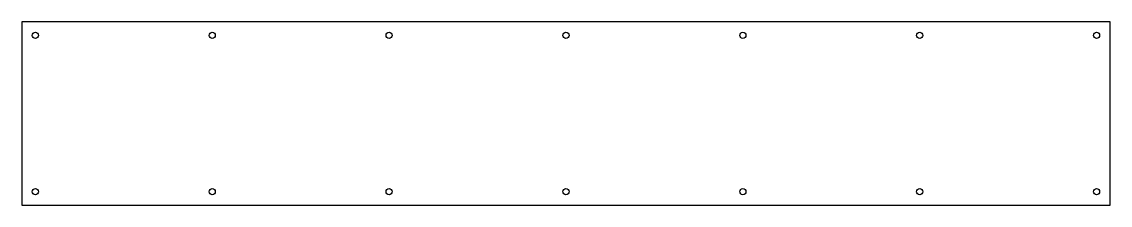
# Model space of a CAD drawing. Header units: millimetres. Extents: x 2002 to 3602, y -766 to -496.
import ezdxf

# ---------------------------------------------------------------- set-up
doc = ezdxf.new("R2010")
doc.units = ezdxf.units.MM

msp = doc.modelspace()

# ---------------------------------------------------------------- linework, layer by layer
at = {"color": 7, "linetype": 'Continuous', "lineweight": 25}
for p, q in [((2001.8, -495.7), (2001.8, -765.7)), ((3601.8, -495.7), (2001.8, -495.7)), ((3601.8, -765.7), (3601.8, -495.7)), ((2001.8, -765.7), (3601.8, -765.7))]:
    msp.add_line(p, q, dxfattribs=at)
for centre in [(2021.8, -515.7), (2281.8, -515.7), (2541.8, -515.7), (2801.8, -515.7), (3061.8, -515.7), (3321.8, -515.7), (3581.8, -515.7), (2021.8, -745.7), (2281.8, -745.7), (2541.8, -745.7), (2801.8, -745.7), (3061.8, -745.7), (3321.8, -745.7), (3581.8, -745.7)]:
    msp.add_circle(centre, 4.5, dxfattribs=at)

doc.saveas('drawing.dxf')
